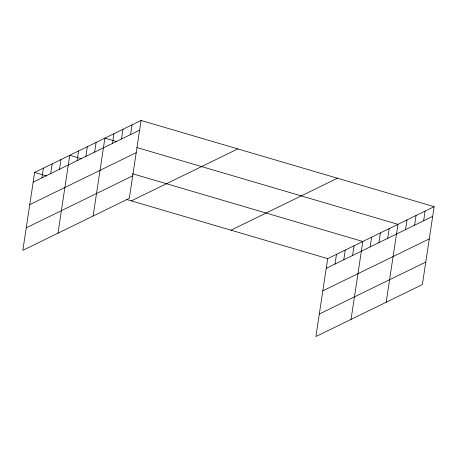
<?xml version="1.0" encoding="UTF-8"?>
<svg xmlns="http://www.w3.org/2000/svg" width="457" height="457" viewBox="0 0 457 457"><rect width="100%" height="100%" fill="white"/><g stroke="black" fill="none" stroke-linecap="round" stroke-linejoin="round"><path stroke-width="0.69" d="M141.082 120.465L34.629 172.426L22.85 250.327L129.302 198.361L141.082 120.465L434.15 206.673L422.371 284.574L315.918 336.535L327.698 258.639L434.15 206.673M41.947 177.842L43.415 168.142M50.727 173.557L52.195 163.852M59.513 169.267L60.975 159.567M57.982 233.179L69.761 155.277L81.769 158.808M77.073 160.698L78.541 150.993M85.859 156.408L87.327 146.703M94.639 152.124L96.107 142.418M93.108 216.03L104.887 138.128L116.895 141.664M112.468 143.418L113.936 133.712M121.516 139.002L122.984 129.297M130.565 134.587L132.033 124.881M335.015 264.055L336.483 254.349M343.795 259.77L345.264 250.065M352.576 255.48L354.044 245.775M351.045 319.392L362.829 241.49L132.456 173.723M370.141 246.906L371.61 237.2M378.922 242.621L380.39 232.916M387.707 238.331L389.175 228.626M386.176 302.243L397.956 224.341L136.906 147.548M405.536 229.631L407.004 219.926M414.585 225.21L416.053 215.51M423.633 220.794L425.101 211.088M33.161 182.132L139.614 130.165M29.762 204.633L136.209 152.672M26.255 227.82L132.707 175.859M131.342 200.874L237.794 148.913M230.985 230.185L337.437 178.224M326.229 268.339L432.682 216.378M322.825 290.846L429.277 238.885M319.323 314.033L425.77 262.072M34.629 172.426L46.637 175.956M126.675 199.503L327.698 258.639"/></g></svg>
